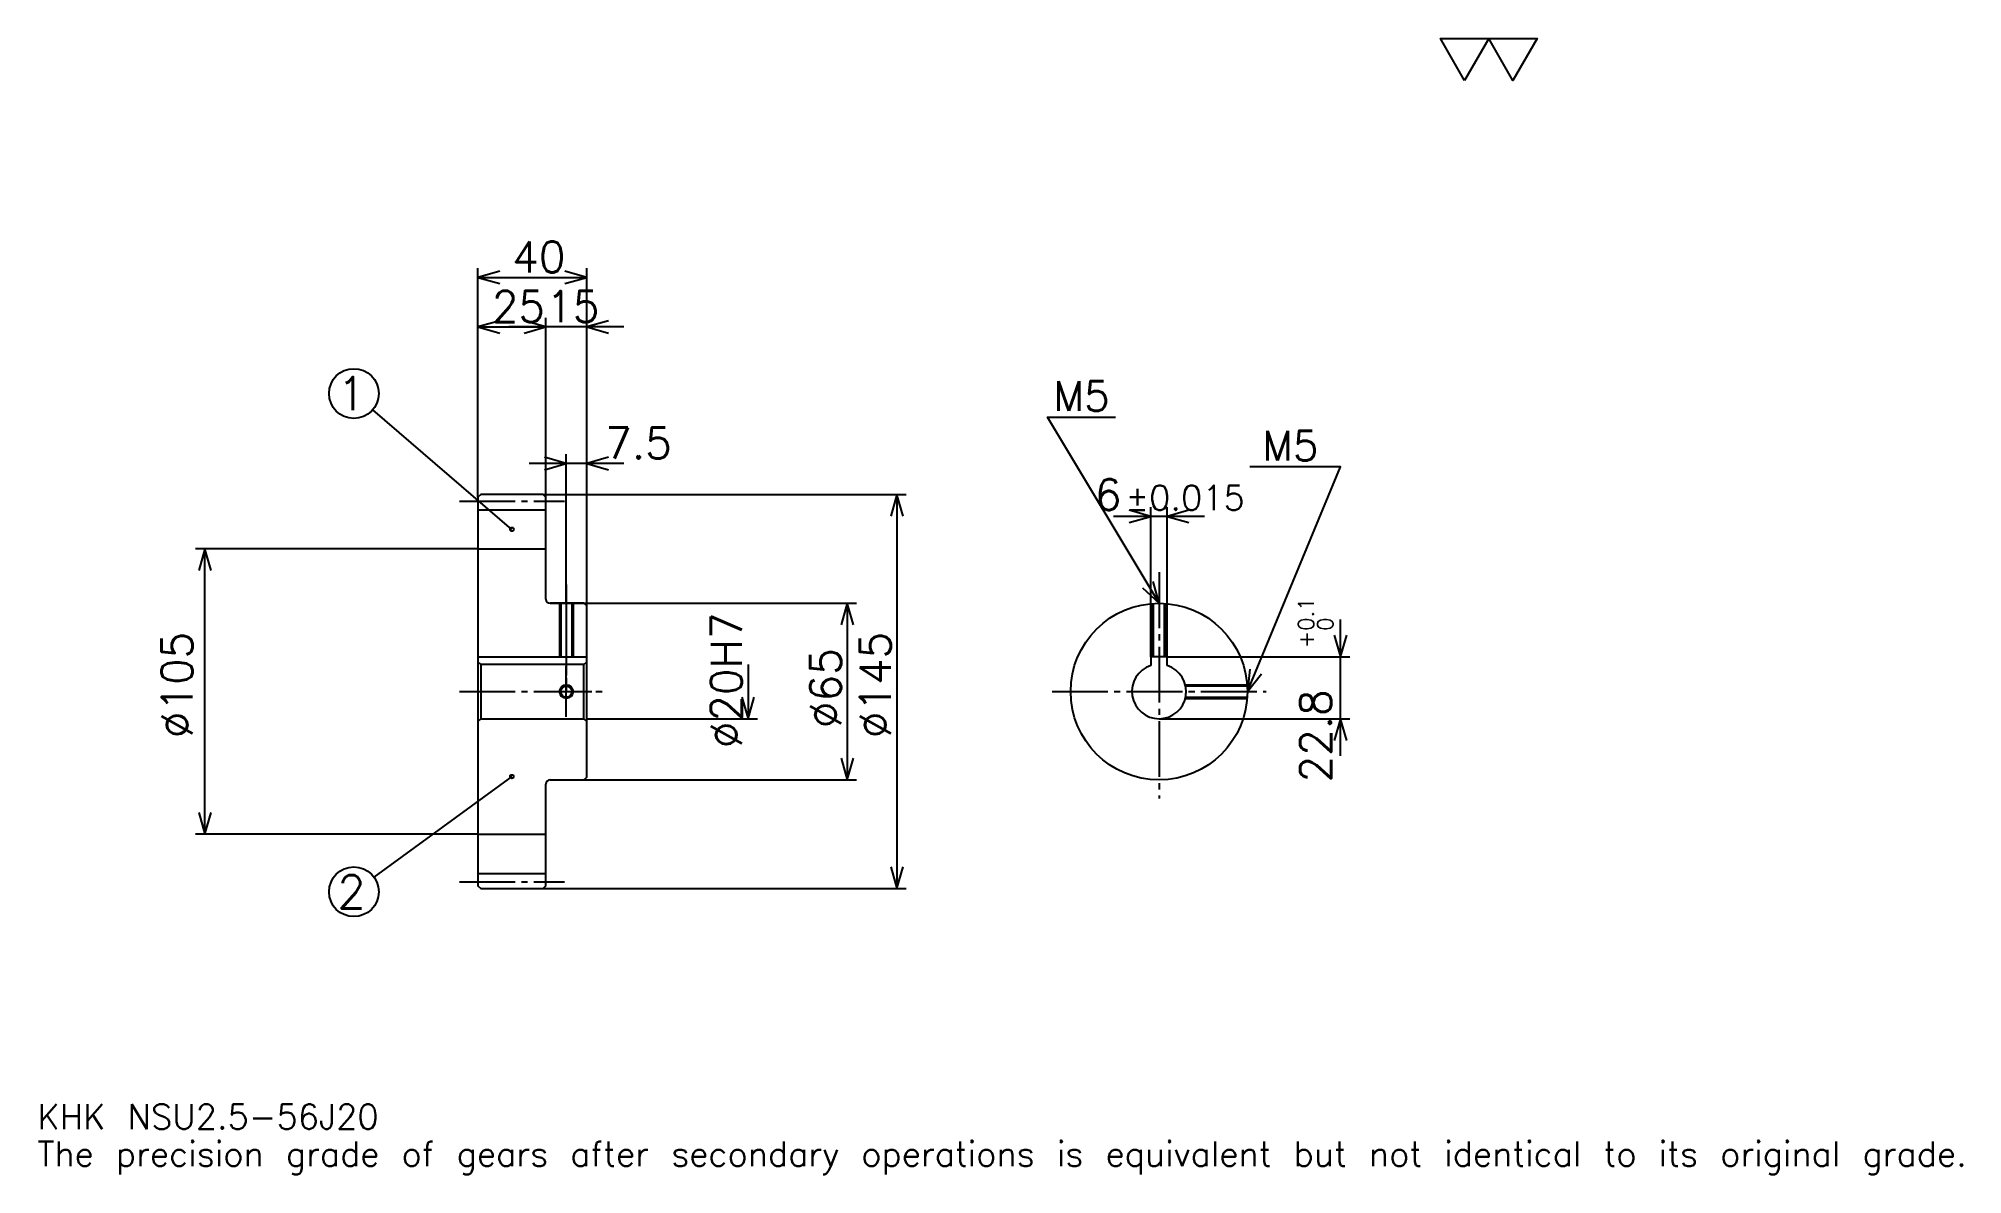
# Model space of a CAD drawing. Extents: x 23 to 731, y 8 to 426.
import ezdxf

# ---------------------------------------------------------------- set-up
doc = ezdxf.new("R2010")
doc.units = 0
doc.linetypes.add('DASHDOT', pattern=[27.391305, 20.543478, -2.282609, 2.282609, -2.282609])
doc.layers.get('0').update_dxf_attribs({"linetype": 'CONTINUOUS'})
doc.layers.add('DASHDOT', color=6, linetype='DASHDOT')
doc.styles.add('KANJI', font='TXT', dxfattribs={"bigfont": 'BIGFONT'})

msp = doc.modelspace()

# ---------------------------------------------------------------- linework, layer by layer
at = {"color": 5}
for p, q in [((184.891312, 258.532593), (184.891312, 341.847839)), ((224.891312, 258.532593), (224.891312, 341.847839)), ((184.891312, 338.423889), (224.891312, 338.423889)), ((184.891312, 320.163025), (209.891312, 320.163025)), ((238.58696, 320.163025), (196.195663, 320.163025)), ((209.891312, 258.532593), (209.891312, 323.586975)), ((197.391312, 245.720108), (146.164429, 289.734558)), ((238.58696, 269.945648), (203.695663, 269.945648)), ((217.391312, 258.532593), (217.391312, 273.369568)), ((184.891312, 257.532593), (184.891312, 258.532593)), ((208.891312, 258.532593), (224.891312, 258.532593)), ((209.891312, 257.532593), (209.891312, 258.532593)), ((217.391312, 218.532608), (217.391312, 258.532593)), ((217.391312, 218.532608), (217.391312, 258.532593)), ((224.891312, 258.532593), (342.445679, 258.532593)), ((224.891312, 217.532608), (224.891312, 258.532593)), ((339.021729, 258.532593), (339.021729, 113.532608)), ((452.130432, 250.489136), (418.739136, 250.489136)), ((432.434784, 198.832611), (432.434784, 253.91304)), ((438.434784, 198.832611), (438.434784, 253.91304)), ((184.891312, 238.532608), (81.032616, 238.532608)), ((84.456528, 133.532608), (84.456528, 238.532608)), ((211.391312, 218.532608), (224.891312, 218.532608)), ((224.891312, 218.532608), (324.184814, 218.532608)), ((320.760864, 218.532608), (320.760864, 153.532608)), ((502.173889, 162.33696), (502.173889, 212.528259)), ((438.434784, 198.832611), (505.597839, 198.832611)), ((284.239136, 196.032608), (284.239136, 176.032608)), ((224.891312, 176.032608), (287.663055, 176.032608)), ((435.434784, 176.032608), (505.597839, 176.032608)), ((197.391312, 154.782608), (146.616623, 117.759796)), ((211.391312, 153.532608), (224.891312, 153.532608)), ((224.891312, 153.532608), (324.184814, 153.532608)), ((184.891312, 133.532608), (81.032616, 133.532608)), ((208.891312, 113.532608), (224.891312, 113.532608)), ((224.891312, 113.532608), (342.445679, 113.532608))]:
    msp.add_line(p, q, dxfattribs=at)
at = {"color": 4}
for p, q in [((184.891312, 252.907608), (209.891312, 252.907608)), ((184.891312, 238.532608), (209.891312, 238.532608)), ((184.891312, 198.832611), (224.891312, 198.832611)), ((185.891312, 196.032608), (185.891312, 176.032608)), ((223.891312, 196.032608), (224.891312, 197.032608)), ((223.891312, 176.032608), (224.891312, 175.032608)), ((184.891312, 133.532608), (209.891312, 133.532608)), ((184.891312, 119.157608), (209.891312, 119.157608))]:
    msp.add_line(p, q, dxfattribs=at)
at = {"color": 7}
msp.add_lwpolyline([(547.826111, 410.869568), (538.92395, 426.299988), (574.532654, 426.299988), (565.630432, 410.869568), (556.728271, 426.299988), (547.826111, 410.869568)], dxfattribs=at)
at = {"color": 5}
for points in [[(192.880447, 340.706512), (184.891312, 338.423889), (192.880447, 336.141296)], [(216.902176, 336.141296), (224.891312, 338.423889), (216.902176, 340.706512)], [(192.880447, 322.445648), (184.891312, 320.163025), (192.880447, 317.880432)], [(201.902176, 317.880432), (209.891312, 320.163025), (201.902176, 322.445648)], [(201.902176, 317.880432), (209.891312, 320.163025), (201.902176, 322.445648)], [(232.880447, 322.445648), (224.891312, 320.163025), (232.880447, 317.880432)], [(435.434784, 218.532608), (394.347839, 287.010864), (419.456543, 287.010864)], [(209.402176, 267.663025), (217.391312, 269.945648), (209.402176, 272.228271)], [(232.880447, 272.228271), (224.891312, 269.945648), (232.880447, 267.663025)], [(467.934814, 186.032608), (502.17395, 268.75), (468.847839, 268.75)], [(341.304352, 250.543488), (339.021729, 258.532593), (336.739136, 250.543488)], [(424.445648, 248.206512), (432.434784, 250.489136), (424.445648, 252.771729)], [(446.423889, 252.771729), (438.434784, 250.489136), (446.423889, 248.206512)], [(86.739136, 230.543472), (84.456528, 238.532608), (82.17392, 230.543472)], [(429.367096, 224.208832), (435.434784, 218.532608), (433.281738, 226.557617)], [(323.043488, 210.543472), (320.760864, 218.532608), (318.478271, 210.543472)], [(499.891296, 206.821747), (502.173889, 198.832611), (504.456543, 206.821747)], [(468.881226, 194.287354), (467.934814, 186.032608), (473.099365, 192.541336)], [(281.956543, 184.021744), (284.239136, 176.032608), (286.521729, 184.021744)], [(504.456543, 168.043472), (502.173889, 176.032608), (499.891296, 168.043472)], [(318.478271, 161.521744), (320.760864, 153.532608), (323.043488, 161.521744)], [(82.17392, 141.521744), (84.456528, 133.532608), (86.739136, 141.521744)], [(336.739136, 121.521736), (339.021729, 113.532608), (341.304352, 121.521736)]]:
    msp.add_lwpolyline(points, dxfattribs=at)
at = {"color": 4}
for points in [[(209.891312, 220.032608), (209.891312, 257.532593), (208.891312, 258.532593), (185.891312, 258.532593), (184.891312, 257.532593), (184.891312, 175.032608)], [(211.391312, 153.532608), (223.891312, 153.532608), (224.891312, 154.532608), (224.891312, 217.532608), (223.891312, 218.532608), (211.391312, 218.532608)], [(214.891312, 218.532608), (214.891312, 198.832611)], [(215.326309, 218.532608), (215.326309, 198.832611)], [(219.456314, 218.532608), (219.456314, 198.832611)], [(219.891312, 218.532608), (219.891312, 198.832611)], [(432.934784, 198.832611), (432.934784, 218.43631)], [(433.369781, 198.832611), (433.369781, 218.466934)], [(437.499786, 198.832611), (437.499786, 218.466934)], [(437.934784, 198.832611), (437.934784, 218.43631)], [(438.434784, 195.572006), (438.434784, 198.832611), (432.434784, 198.832611), (432.434784, 195.572006)], [(184.891312, 175.032608), (185.891312, 176.032608), (223.891312, 176.032608), (223.891312, 196.032608), (185.891312, 196.032608), (184.891312, 197.032608)], [(445.117249, 188.532608), (467.838501, 188.532608)], [(445.219238, 188.09761), (467.869141, 188.09761)], [(445.117249, 183.532608), (467.838501, 183.532608)], [(445.219238, 183.967606), (467.869141, 183.967606)], [(184.891312, 175.032608), (184.891312, 114.532608), (185.891312, 113.532608), (208.891312, 113.532608), (209.891312, 114.532608), (209.891312, 152.032608)]]:
    msp.add_lwpolyline(points, dxfattribs=at)
at = {"color": 5}
for centre, radius in [((139.239136, 295.684784), 9.130435), ((197.391312, 245.720108), 0.684783), ((197.391312, 154.782608), 0.684783), ((139.239136, 112.380432), 9.130435)]:
    msp.add_circle(centre, radius, dxfattribs=at)
at = {"color": 4}
for centre, radius in [((435.434784, 186.032608), 32.5), ((217.391312, 186.032608), 2.065)]:
    msp.add_circle(centre, radius, dxfattribs=at)
at = {"color": 7}
msp.add_circle((217.391312, 186.032608), 2.5, dxfattribs=at)
at = {"color": 4}
for centre, radius, start, end in [((211.391312, 220.032608), 1.5, 180, 270), ((435.434784, 186.032608), 10, 107.457602748, 72.542397252), ((211.391312, 152.032608), 1.5, 90, 180)]:
    msp.add_arc(centre, radius, start, end, dxfattribs=at)
at = {"layer": 'DASHDOT', "color": 7}
for p, q in [((178.043488, 256.032593), (216.739136, 256.032593)), ((435.434784, 229.945648), (435.434784, 146.684784)), ((217.391312, 218.532608), (217.391312, 186.032608)), ((178.043488, 186.032608), (231.739136, 186.032608)), ((396.086975, 186.032608), (474.782593, 186.032608)), ((178.043488, 116.032608), (216.739136, 116.032608))]:
    msp.add_line(p, q, dxfattribs=at)
for points in [[(217.391312, 225.380432), (217.391312, 191.984787)], [(217.391312, 176.684784), (217.391312, 195.380432)], [(208.043488, 186.032608), (226.739136, 186.032608)]]:
    msp.add_lwpolyline(points, dxfattribs=at)

# ---------------------------------------------------------------- texts
at = {"color": 7, "style": 'KANJI'}
for s, height, p in [('40', 11.413043, (197.472839, 340.25)), ('25', 11.413043, (189.972839, 321.989136)), ('15', 11.413043, (209.972839, 321.989136)), ('1', 12.173913, (133.152191, 289.597839)), ('M5', 10.956522, (396.630432, 289.293488)), ('7.5', 11.413043, (231.739136, 271.771729)), ('M5', 10.956522, (473.413025, 271.032593)), ('6', 11.413043, (411.876007, 252.771729)), ('%%p0.015', 9.130435, (423.173523, 252.771729)), ('2', 12.173913, (133.152191, 106.293472)), ('KHK NSU2.5-56J20', 9.130435, (22.826086, 25.108696)), ('The precision grade of gears after secondary operations is equivalent but not identical to its original grade.', 9.130435, (22.826086, 11.413043))]:
    msp.add_text(s, height=height, dxfattribs=at).set_placement(p)
for s, height, p in [('%%c20H7', 11.413043, (281.956543, 165.203796)), ('0.1', 5.706522, (492.358704, 208.401398)), ('0', 5.706522, (499.434753, 208.401398)), ('%%c105', 11.413043, (79.891312, 168.91304)), ('%%c145', 11.413043, (336.739136, 168.91304)), ('+', 5.706522, (492.358704, 202.010101)), ('%%c65', 11.413043, (318.478271, 172.622284)), ('22.8', 11.413043, (498.75, 152.609924))]:
    msp.add_text(s, height=height, rotation=90, dxfattribs=at).set_placement(p)

doc.saveas('drawing.dxf')
